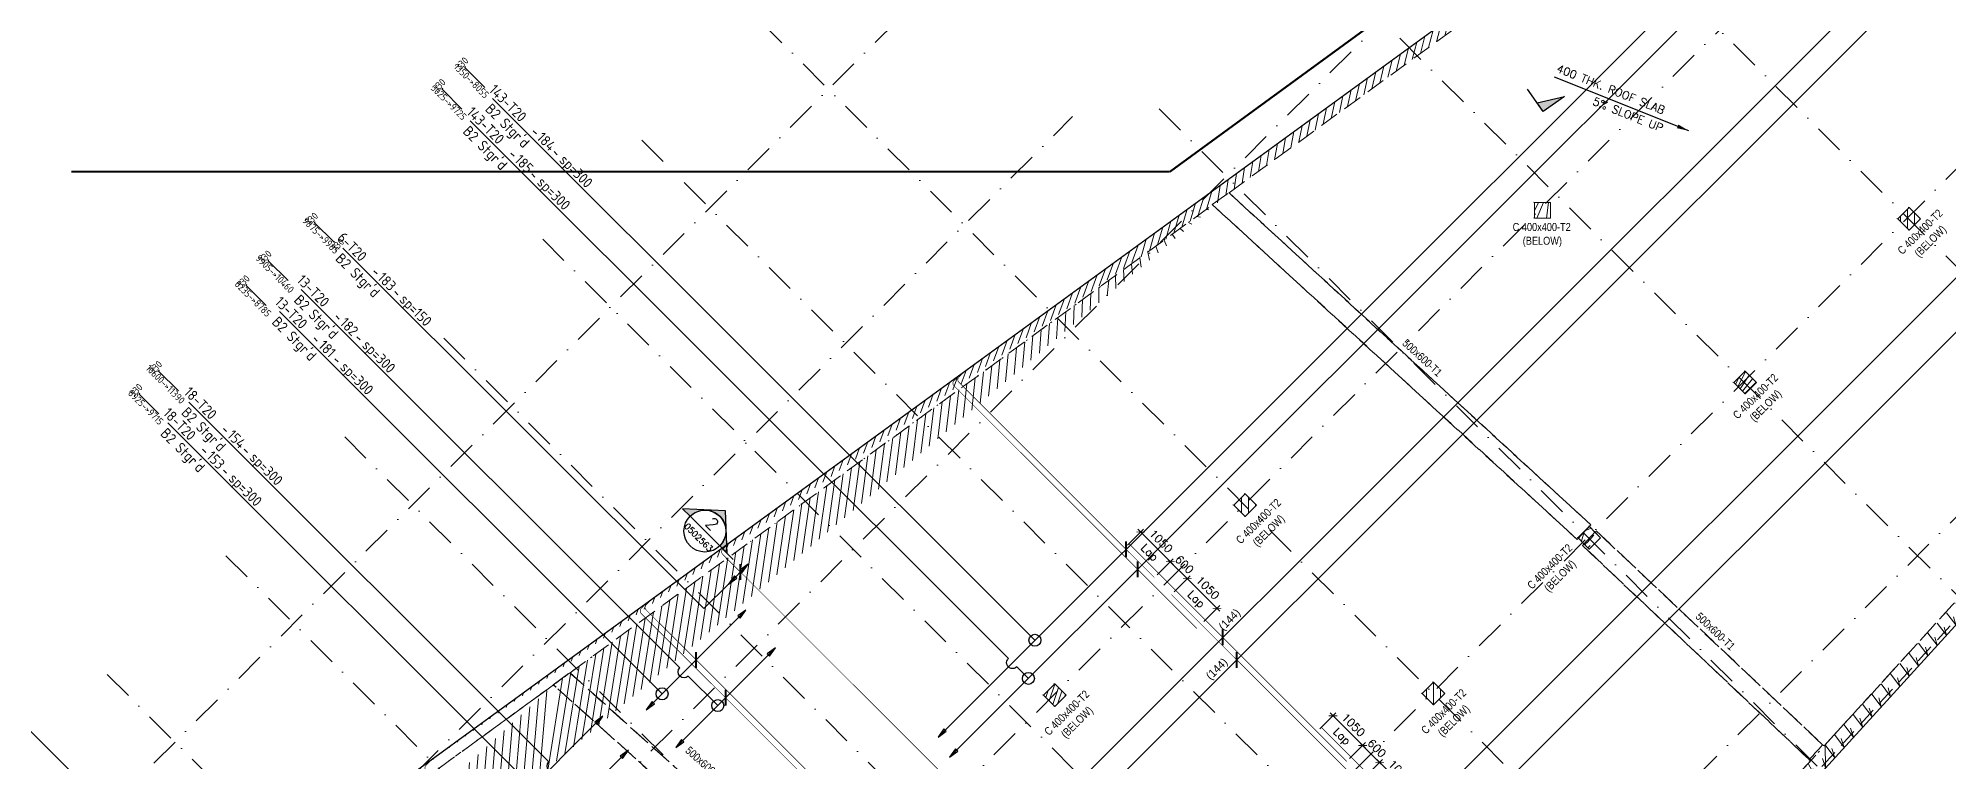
# Model space of a CAD drawing. Extents: x 660761725 to 1323371458, y 2734871439 to 5470067957.
# Drawn here: x 661442043 to 661489800, y 2735049067 to 2735067172 of the extents above; entities that cross this region are included whole.
import ezdxf
from ezdxf.enums import TextEntityAlignment as Align

# ---------------------------------------------------------------- set-up
doc = ezdxf.new("R2010")
doc.units = 0
for name, pattern in [('AXES', [1.95, 1.2, -0.25, 0.25, -0.25]), ('CENTER2', [28.575000000000003, 19.05, -3.175, 3.175, -3.175]), ('Hidden', [714.375, 476.25, -238.125]), ('sbp_axis_short', [10, 5, -2.5, 0, -2.5])]:
    doc.linetypes.add(name, pattern=pattern)
doc.layers.add('A-DETL', color=5, linetype='Continuous', lineweight=9, true_color=0x0000ff)
for name, color, linetype, lineweight in [('A-FLOR-PATT', 7, 'Continuous', 15), ('A-ROOF', 7, 'Continuous', 15), ('A-WALL', 7, 'Continuous', 15), ('S-ARROW', 8, 'Continuous', 13), ('S-BEAM', 7, 'Continuous', 15), ('S-BEAM-IDEN', 2, 'Continuous', 9), ('S-COLS-IDEN', 7, 'Continuous', 9), ('S-GRID', 7, 'Continuous', 9), ('S-MATCH LNE', 5, 'CENTER2', 40)]:
    doc.layers.add(name, color=color, linetype=linetype, lineweight=lineweight)
for name, color, linetype in [('S-AXIS', 20, 'AXES'), ('S-RBAR-T16', 201, 'Continuous'), ('S-RBAR-T20', 10, 'Continuous'), ('S-RDIMO', 8, 'Continuous'), ('S-RSYMB', 7, 'Continuous'), ('S-SCEL-INDT', 222, 'Continuous'), ('S-SIMPLETEXT', 7, 'Continuous'), ('S-TXT', 3, 'Continuous')]:
    doc.layers.add(name, color=color, linetype=linetype)
doc.styles.add('Arial Narrow_1', font='ARIALN.TTF', dxfattribs={"height": 199.9999999999998})
doc.styles.add('ARMACAD', font='isocp.shx')
doc.styles.add('ROMANS', font='romans.shx')
doc.styles.add('ROMANT', font='romant')
doc.dimstyles.new('S-DIMI-100', dxfattribs={"dimscale": 100, "dimtxt": 2, "dimasz": 1.5, "dimexe": 1, "dimexo": 1, "dimgap": 1, "dimtad": 1, "dimdec": 0, "dimzin": 12, "dimdsep": 46, "dimtxsty": 'ROMANS', "dimblk": 'ARCHTICK', "dimcen": 0.09, "dimdle": 1, "dimclrd": 8, "dimclre": 8, "dimclrt": 4, "dimadec": 0, "dimazin": 3, "dimtfac": 1, "dimtdec": 0, "dimtix": 1, "dimtmove": 1, "dimatfit": 3, "dimtolj": 1, "dimtzin": 0, "dimarcsym": 0})
doc.dimstyles.new('S-DIMI-20', dxfattribs={"dimscale": 20, "dimtxt": 2, "dimasz": 1.5, "dimexe": 1, "dimexo": 1, "dimgap": 1, "dimtad": 1, "dimdec": 0, "dimzin": 12, "dimdsep": 46, "dimtxsty": 'ROMANS', "dimblk": 'ARCHTICK', "dimcen": 0.09, "dimdle": 1, "dimclrd": 8, "dimclre": 8, "dimclrt": 4, "dimadec": 0, "dimazin": 3, "dimtfac": 1, "dimtdec": 0, "dimtix": 1, "dimtmove": 1, "dimatfit": 3, "dimtolj": 1, "dimtzin": 0, "dimarcsym": 0})
pattern_1 = [(74.99999999999999, (0, 0), (-153.3407249233896, 41.08752341002518), [])]

# ---------------------------------------------------------------- blocks, each defined once
blk = doc.blocks.new('I am… All Range.')
at = {"layer": 'S-GRID', "color": 8, "linetype": 'sbp_axis_short', "lineweight": 13, "ltscale": 150}
for p, q in [((662613679.1571203, 2734523360.248725), (662679782.7279356, 2734589463.81954)), ((662618010.1861551, 2734519029.21969), (662684113.7569702, 2734585132.790505)), ((662622712.44625, 2734514326.959595), (662688816.0170653, 2734580430.53041)), ((662627061.1529542, 2734509978.252891), (662693164.7237693, 2734576081.823706)), ((662656650.5753036, 2734569695.938403), (662679193.2130787, 2734547153.300627)), ((662652549.4973798, 2734565594.860479), (662675093.4908426, 2734543051.956323)), ((662607615.8569804, 2734529423.548865), (662643100.4238242, 2734564908.115708)), ((662638694.7375193, 2734563892.988339), (662667314.0845935, 2734535273.641264)), ((662611009.9695301, 2734526029.436315), (662646494.6183763, 2734561514.085161)), ((662648660.6112016, 2734561705.974301), (662671204.6017749, 2734539163.067255)), ((662635724.8890384, 2734560923.139858), (662664344.2237372, 2734532303.805159)), ((662633250.0153042, 2734558448.266124), (662661869.4970862, 2734529828.784341)), ((662630775.1415697, 2734555973.392389), (662659394.7554803, 2734527353.778479)), ((662628300.2678357, 2734553498.518655), (662656919.881746, 2734524878.904745)), ((662625330.4193549, 2734550528.670175), (662653950.0332651, 2734521909.056264)), ((662622360.5708737, 2734547558.821693), (662650980.3147497, 2734518939.077817))]:
    blk.add_line(p, q, dxfattribs=at)
blk = doc.blocks.new('*U1143')
at = {"layer": 'S-SCEL-INDT'}
h = blk.add_hatch(color=256, dxfattribs=at)
edge = h.paths.add_edge_path()
edge.add_line((7.000001906104444, 2.263283386128023e-05), (10.50000190576247, 3.394924715394154e-05))
edge.add_line((10.50000190576247, 3.394924715394154e-05), (-2.921335544670001e-05, 9.624999999075953))
edge.add_line((-2.921335544670001e-05, 9.624999999075953), (-10.49999809220753, -3.394923260202631e-05))
edge.add_line((-10.49999809220753, -3.394923260202631e-05), (-6.999998092549504, -2.263281203340739e-05))
edge.add_arc((1.90677747013979e-06, 1.091277068709939e-11), 6.999999999363562, 0.00018525217620890544, 180.0001852521762, ccw=False)
at = {"layer": 'S-SCEL-INDT', "color": 2, "linetype": 'Continuous'}
blk.add_line((-6.999999999228748, 4.272327350918204e-05), (6.999999999228748, -4.272327350918204e-05), dxfattribs=at)
at = {"layer": 'S-SCEL-INDT'}
blk.add_line((13.40845287412958, 4.901550710201263e-05), (7.000001906104444, 2.263283386128023e-05), dxfattribs=at)
blk.add_lwpolyline([(7.000001906104444, 2.263283386128023e-05), (10.50000190576247, 3.394924715394154e-05), (-2.921335544670001e-05, 9.624999999075953), (-10.49999809220753, -3.394923260202631e-05), (-6.999998092549504, -2.263281203340739e-05, -0.9999999999999999)], format="xyb", close=True, dxfattribs=at)
for centre, radius in [((0, 0), 6.999999999370188), ((0, -1.906788384076208e-06), 6.99999999936)]:
    blk.add_circle(centre, radius, dxfattribs=at)
at = {"layer": 'S-SCEL-INDT', "linetype": 'Continuous', "style": 'ROMANT', "flags": 8}
for rotation, p in [(359.9998251523294, (-9.533905540592968e-07, 3.499999999687137)), (0.0001748476705820678, (9.533905540592968e-07, 3.499943417606119))]:
    blk.add_attdef('01', text='', height=4, rotation=rotation, dxfattribs=at).set_placement(p, align=Align.MIDDLE_CENTER)
at = {"layer": 'S-SCEL-INDT', "color": 3, "linetype": 'Continuous', "style": 'ROMANS', "flags": 8}
for rotation, p in [(359.9998251523294, (0, -2.974065839854546)), (0.0001748476705820678, (0, -2.97412474701559))]:
    blk.add_attdef('-', text='', height=2, rotation=rotation, dxfattribs=at).set_placement(p, align=Align.MIDDLE_CENTER)
blk = doc.blocks.new('*U1141')
at = {"layer": 'S-SCEL-INDT'}
blk.add_line((-1.598034076772778e-05, -9.017526509425661), (-4.236298395894313e-05, 0), dxfattribs=at)
blk.add_lwpolyline([(-1.598034251388655e-05, -9.017526509426535), (-2.729673832266011e-05, -5.517526509764139), (8.74998401881464, -9.017498218424205), (-1.598034251388655e-05, -9.017526509426535)], dxfattribs=at)
blk.add_solid([(8.749984018815223, -9.017498218424496), (-1.598034076772778e-05, -9.017526509423043), (4.374978361036412, -7.267512364094754), (-2.729674239717861e-05, -5.517526509763265)], dxfattribs=at)
blk = doc.blocks.new('I am… Limitless.')
at = {"layer": 'S-SCEL-INDT', "xscale": 75.00000000000088, "yscale": 75.00000000000088, "zscale": 75.00000000000088, "rotation": 34.99983223508811}
blk.add_blockref('*U1141', (662370656.8808849, 2734562197.105695), dxfattribs=at)
at = {"layer": 'S-TXT', "color": 134}
ref = blk.add_blockref('*U1143', (662350091.9857374, 2734551144.012107), dxfattribs=dict(at, xscale=75.00000000000001, yscale=75.00000000000001, zscale=75.00000000000001, rotation=314.94913923917))
ref.add_attrib('-', '0502563', dxfattribs={"layer": 'S-SCEL-INDT', "color": 3, "linetype": 'Continuous', "height": 150, "rotation": 314.9493105481079, "style": 'ROMANS'}).set_placement((662349934.1190044, 2734550986.425398), align=Align.MIDDLE_CENTER)
ref.add_attrib('01', '2', dxfattribs={"layer": 'S-SCEL-INDT', "linetype": 'Continuous', "height": 300.0000000000001, "rotation": 314.9493105481079, "style": 'ROMANT'}).set_placement((662350277.7630103, 2734551329.459747), align=Align.MIDDLE_CENTER)
blk = doc.blocks.new('_ARCHTICK')
at = {"color": 0, "linetype": 'ByBlock', "const_width": 0.15}
blk.add_lwpolyline([(-0.5, -0.5), (0.5, 0.5)], dxfattribs=at)
blk = doc.blocks.new('*D236')
at = {"layer": 'S-RBAR-T16', "color": 8, "lineweight": -2, "transparency": 16777216}
for p, q in [((661470438.1493381, 2735053323.268482), (661470835.9479481, 2735053721.066824)), ((661471578.4098433, 2735052837.183024), (661470694.5265919, 2735053721.066872)), ((661471180.6115319, 2735052580.80629), (661471578.409891, 2735052978.604381))]:
    blk.add_line(p, q, dxfattribs=at)
at = {"layer": 'S-RBAR-T16', "color": 8, "lineweight": -2, "transparency": 16777216, "xscale": 150, "yscale": 150, "zscale": 150}
for p, rotation in [((661470765.2372462, 2735053650.35617), 134.9999806813077), ((661471507.6991891, 2735052907.893726), 314.9999806813076)]:
    blk.add_blockref('_ARCHTICK', p, dxfattribs=dict(at, rotation=rotation))
at = {"layer": 'S-RBAR-T16', "color": 4, "transparency": 16777216, "char_height": 200, "attachment_point": 5, "rotation": 314.9999806813077, "style": 'ROMANS'}
for s, insert in [('\\A1;1050', (661471277.8896214, 2735053420.546257)), ('\\A1;Lap', (661470971.4765795, 2735053114.133422))]:
    blk.add_mtext(s, dxfattribs=dict(at, insert=insert))
blk = doc.blocks.new('*D237')
at = {"layer": 'S-RBAR-T16', "color": 8, "lineweight": -2, "transparency": 16777216}
for p, q in [((661469271.4232267, 2735054489.994603), (661469669.2218105, 2735054887.792918)), ((661470411.68356, 2735054003.909265), (661469527.8004543, 2735054887.792966)), ((661470013.885269, 2735053747.53255), (661470411.6836077, 2735054145.330621))]:
    blk.add_line(p, q, dxfattribs=at)
at = {"layer": 'S-RBAR-T16', "color": 8, "lineweight": -2, "transparency": 16777216, "xscale": 150, "yscale": 150, "zscale": 150}
for p, rotation in [((661469598.5111085, 2735054817.082264), 134.9999806813077), ((661470340.9729058, 2735054074.619967), 314.9999806813076)]:
    blk.add_blockref('_ARCHTICK', p, dxfattribs=dict(at, rotation=rotation))
at = {"layer": 'S-RBAR-T16', "color": 4, "transparency": 16777216, "char_height": 200, "attachment_point": 5, "rotation": 314.9999806813077, "style": 'ROMANS'}
for s, insert in [('\\A1;1050', (661470111.1634108, 2735054587.272424)), ('\\A1;Lap', (661469804.750369, 2735054280.859589))]:
    blk.add_mtext(s, dxfattribs=dict(at, insert=insert))
blk = doc.blocks.new('*D238')
at = {"layer": 'S-RBAR-T16', "color": 8, "lineweight": -2, "transparency": 16777216}
for p, q in [((661470013.885269, 2735053747.53255), (661470411.6838795, 2735054145.330893)), ((661470340.9731776, 2735054074.620238), (661470234.9071962, 2735054180.686291)), ((661470765.2371029, 2735053650.356027), (661470340.9731776, 2735054074.620238)), ((661470438.1493381, 2735053323.268482), (661470835.9478048, 2735053721.066681)), ((661470765.2371029, 2735053650.356027), (661470871.3030843, 2735053544.289974))]:
    blk.add_line(p, q, dxfattribs=at)
at = {"layer": 'S-RBAR-T16', "color": 8, "lineweight": -2, "transparency": 16777216, "xscale": 150, "yscale": 150, "zscale": 150}
for p, rotation in [((661470340.9731776, 2735054074.620238), 314.9999806813076), ((661470765.2371029, 2735053650.356027), 134.9999806813077)]:
    blk.add_blockref('_ARCHTICK', p, dxfattribs=dict(at, rotation=rotation))
at = {"layer": 'S-RBAR-T16', "color": 4, "transparency": 16777216, "insert": (661470694.526544, 2735054003.909441), "char_height": 200, "attachment_point": 5, "rotation": 314.9999806813077, "style": 'ROMANS'}
blk.add_mtext('\\A1;600', dxfattribs=at)
blk = doc.blocks.new('*D239')
at = {"layer": 'S-RBAR-T16', "color": 8, "lineweight": -2, "transparency": 16777216}
for p, q in [((661475246.5370092, 2735048726.868197), (661475644.3356192, 2735049124.666539)), ((661476386.7975144, 2735048240.782739), (661475502.9142628, 2735049124.666587)), ((661475988.9992032, 2735047984.406005), (661476386.7975624, 2735048382.204095))]:
    blk.add_line(p, q, dxfattribs=at)
at = {"layer": 'S-RBAR-T16', "color": 8, "lineweight": -2, "transparency": 16777216, "xscale": 150, "yscale": 150, "zscale": 150}
for p, rotation in [((661475573.624917, 2735049053.955885), 134.9999806813077), ((661476316.0868602, 2735048311.493441), 314.9999806813076)]:
    blk.add_blockref('_ARCHTICK', p, dxfattribs=dict(at, rotation=rotation))
at = {"layer": 'S-RBAR-T16', "color": 4, "transparency": 16777216, "char_height": 200, "attachment_point": 5, "rotation": 314.9999806813077, "style": 'ROMANS'}
for s, insert in [('\\A1;1050', (661476086.2772924, 2735048824.145972)), ('\\A1;Lap', (661475779.8642505, 2735048517.733137))]:
    blk.add_mtext(s, dxfattribs=dict(at, insert=insert))
blk = doc.blocks.new('*D240')
at = {"layer": 'S-RBAR-T16', "color": 8, "lineweight": -2, "transparency": 16777216}
for p, q in [((661474079.8108978, 2735049893.594318), (661474477.6094816, 2735050291.392633)), ((661475220.0712314, 2735049407.508979), (661474336.1881254, 2735050291.392681)), ((661474822.2729404, 2735049151.132265), (661475220.071279, 2735049548.930335))]:
    blk.add_line(p, q, dxfattribs=at)
at = {"layer": 'S-RBAR-T16', "color": 8, "lineweight": -2, "transparency": 16777216, "xscale": 150, "yscale": 150, "zscale": 150}
for p, rotation in [((661474406.8987796, 2735050220.681979), 134.9999806813077), ((661475149.3605771, 2735049478.219681), 314.9999806813076)]:
    blk.add_blockref('_ARCHTICK', p, dxfattribs=dict(at, rotation=rotation))
at = {"layer": 'S-RBAR-T16', "color": 4, "transparency": 16777216, "char_height": 200, "attachment_point": 5, "rotation": 314.9999806813077, "style": 'ROMANS'}
for s, insert in [('\\A1;1050', (661474919.5510821, 2735049990.872139)), ('\\A1;Lap', (661474613.1380403, 2735049684.459304))]:
    blk.add_mtext(s, dxfattribs=dict(at, insert=insert))
blk = doc.blocks.new('*D241')
at = {"layer": 'S-RBAR-T16', "color": 8, "lineweight": -2, "transparency": 16777216}
for p, q in [((661474822.2729404, 2735049151.132265), (661475220.0715501, 2735049548.930606)), ((661475149.3608482, 2735049478.219952), (661475043.2948667, 2735049584.286005)), ((661475573.6247733, 2735049053.955741), (661475149.3608482, 2735049478.219952)), ((661475246.5370092, 2735048726.868197), (661475644.3354752, 2735049124.666395)), ((661475573.6247733, 2735049053.955741), (661475679.6907548, 2735048947.889688))]:
    blk.add_line(p, q, dxfattribs=at)
at = {"layer": 'S-RBAR-T16', "color": 8, "lineweight": -2, "transparency": 16777216, "xscale": 150, "yscale": 150, "zscale": 150}
for p, rotation in [((661475149.3608482, 2735049478.219952), 314.9999806813076), ((661475573.6247733, 2735049053.955741), 134.9999806813077)]:
    blk.add_blockref('_ARCHTICK', p, dxfattribs=dict(at, rotation=rotation))
at = {"layer": 'S-RBAR-T16', "color": 4, "transparency": 16777216, "insert": (661475502.9142145, 2735049407.509155), "char_height": 200, "attachment_point": 5, "rotation": 314.9999806813077, "style": 'ROMANS'}
blk.add_mtext('\\A1;600', dxfattribs=at)
blk = doc.blocks.new('CADF_02')
at = {"color": 0}
blk.add_lwpolyline([(0, 0), (2.5, -0.4166666679084301), (2.5, 0.4166666679084301)], close=True, dxfattribs=at)
blk = doc.blocks.new('cadf_10')
at = {"color": 1}
for p, q in [((-4.158496580606208, 1.201089783226742), (-5.644468778018359, 1.201089783226742)), ((4.158496580606207, 1.201089783226742), (5.644468778018359, 1.201089783226742))]:
    blk.add_line(p, q, dxfattribs=at)
at = {"style": 'ARMACAD'}
for tag, p in [('$COM1', (-10.93526643674234, 2.542619974829577)), ('$COM2', (-9.757982686735758, -5.302973364669228))]:
    blk.add_attdef(tag, text='', height=3.5, dxfattribs=at).set_placement(p, align=Align.BOTTOM_RIGHT)
at = {"color": 1, "style": 'ARMACAD'}
blk.add_attdef('$NUM', text='', height=3.5, dxfattribs=at).set_placement((0, 0), align=Align.CENTER)
blk = doc.blocks.new('*U486', base_point=(661443408.5364677, 2735055955.394646))
at = {"layer": 'S-RSYMB'}
blk.add_lwpolyline([(661443422.392951, 2735056214.955863), (661443410.3982624, 2735056202.961174, 0.4142135623730951), (661443410.3982624, 2735056193.971634), (661443908.5364677, 2735055695.833429)], format="xyb", dxfattribs=at)
at = {"layer": 'S-RSYMB', "style": 'ARMACAD'}
for tag, rotation, p in [('D0', 45.00000002086252, (661443335.0783268, 2735056290.275798)), ('D1', 314.9999999969859, (661443578.1500852, 2735055863.585252))]:
    blk.add_attdef(tag, text='', height=180, rotation=rotation, dxfattribs=at).set_placement(p, align=Align.MIDDLE_CENTER)
blk = doc.blocks.new('*U487', base_point=(661446856.7235568, 2735059403.581532))
at = {"layer": 'S-RSYMB'}
blk.add_lwpolyline([(661446868.5286193, 2735059661.727232), (661446858.3097169, 2735059651.50833, 0.4142135623730951), (661446858.3097169, 2735059643.849671), (661447356.7235568, 2735059145.435832)], format="xyb", dxfattribs=at)
at = {"layer": 'S-RSYMB', "style": 'ARMACAD'}
for tag, rotation, p in [('D0', 45.00000002086252, (661446782.1018883, 2735059737.935061)), ('D1', 314.9999999978613, (661447026.199357, 2735059313.325471))]:
    blk.add_attdef(tag, text='', height=180, rotation=rotation, dxfattribs=at).set_placement(p, align=Align.MIDDLE_CENTER)
blk = doc.blocks.new('cadf_04')
at = {"color": 8, "const_width": 0.5000000000000002}
blk.add_lwpolyline([(1.414213560521603, 1.414213564246893), (-1.414213556796312, -1.414213556796312)], dxfattribs=at)
blk = doc.blocks.new('*U514', base_point=(661447585.7292745, 2735060132.587207))
at = {"layer": 'S-RSYMB'}
blk.add_lwpolyline([(661447601.056839, 2735060393.163496), (661447587.7887276, 2735060379.895385, 0.4142135623730951), (661447587.7887276, 2735060369.951466), (661448085.7292745, 2735059872.010919)], format="xyb", dxfattribs=at)
at = {"layer": 'S-RSYMB', "style": 'ARMACAD'}
for tag, rotation, p in [('D0', 45.00000002086252, (661447513.1055034, 2735060467.84672)), ('D1', 314.9999999972205, (661447755.4417213, 2735060039.663912))]:
    blk.add_attdef(tag, text='', height=180, rotation=rotation, dxfattribs=at).set_placement(p, align=Align.MIDDLE_CENTER)
blk = doc.blocks.new('*U515', base_point=(661449973.6211759, 2735062520.478968))
at = {"layer": 'S-RSYMB'}
blk.add_lwpolyline([(661449986.48171, 2735062779.352962), (661449975.3491521, 2735062768.220404, 0.4142135623730951), (661449975.3491521, 2735062759.876997), (661450473.6211759, 2735062261.604973)], format="xyb", dxfattribs=at)
at = {"layer": 'S-RSYMB', "style": 'ARMACAD'}
for tag, rotation, p in [('D0', 45.00000002086252, (661449899.5981512, 2735062855.103963)), ('D1', 314.9999999986016, (661450143.1678841, 2735062429.423705))]:
    blk.add_attdef(tag, text='', height=180, rotation=rotation, dxfattribs=at).set_placement(p, align=Align.MIDDLE_CENTER)
blk = doc.blocks.new('*U516', base_point=(661450185.8229289, 2735062732.680709))
at = {"layer": 'S-RSYMB'}
blk.add_lwpolyline([(661449961.1639346, 2735062982.687222), (661449949.8494184, 2735062971.373019, 0.4142135623730951), (661449949.8493012, 2735062962.893359), (661450428.2989879, 2735062484.43045, 0.4142135623730951), (661450436.7786485, 2735062484.430333), (661450448.0931647, 2735062495.744536)], format="xyb", dxfattribs=at)
at = {"layer": 'S-RSYMB', "style": 'ARMACAD'}
for tag, rotation, p in [('D0', 44.99920830914002, (661449874.1905203, 2735063058.348524)), ('D1', 314.9992083348325, (661450107.7557411, 2735062642.345748)), ('D2', 44.99920830914002, (661450523.7520628, 2735062408.769032))]:
    blk.add_attdef(tag, text='', height=180, rotation=rotation, dxfattribs=at).set_placement(p, align=Align.MIDDLE_CENTER)
blk = doc.blocks.new('*U517', base_point=(661450890.6842773, 2735063437.542016))
at = {"layer": 'S-RSYMB'}
blk.add_lwpolyline([(661450907.4173366, 2735063699.08812), (661450892.9325765, 2735063684.60336, 0.4142135623730951), (661450892.9325765, 2735063673.747612), (661451390.6842773, 2735063175.995911)], format="xyb", dxfattribs=at)
at = {"layer": 'S-RSYMB', "style": 'ARMACAD'}
for tag, rotation, p in [('D0', 45.00000002086252, (661450818.8576767, 2735063773.16302)), ('D1', 314.999999994536, (661451060.4911472, 2735063343.554481))]:
    blk.add_attdef(tag, text='', height=180, rotation=rotation, dxfattribs=at).set_placement(p, align=Align.MIDDLE_CENTER)
blk = doc.blocks.new('*U518', base_point=(661481021.8674185, 2735093568.72339))
at = {"layer": 'S-RSYMB'}
blk.add_lwpolyline([(661481035.7030276, 2735093828.270203), (661481023.7264085, 2735093816.293584, 0.4142135623730951), (661481023.7264085, 2735093807.317586), (661481521.8674185, 2735093309.176576)], format="xyb", dxfattribs=at)
at = {"layer": 'S-RSYMB', "style": 'ARMACAD'}
for tag, rotation, p in [('D0', 45.00000002086252, (661480948.3974382, 2735093903.599174)), ('D1', 314.9999999964889, (661481191.4796337, 2735093476.929801))]:
    blk.add_attdef(tag, text='', height=180, rotation=rotation, dxfattribs=at).set_placement(p, align=Align.MIDDLE_CENTER)
blk = doc.blocks.new('I am… Atomic.')
at = {"layer": 'A-FLOR-PATT', "transparency": 33554600}
h = blk.add_hatch(dxfattribs=at)
h.set_pattern_fill('ANSI31', color=8, scale=50, angle=30, style=0)
h.set_pattern_definition(pattern_1)
edge = h.paths.add_edge_path()
edge.add_line((662389967.6433319, 2734579123.010657), (662390007.8012236, 2734579503.468677))
edge.add_line((662342114.705975, 2734544592.546931), (662390007.8012234, 2734579503.468677))
edge.add_line((662363195.8073889, 2734559608.047176), (662389967.7690635, 2734579123.040917))
edge.add_line((662362417.6524743, 2734559040.823584), (662363719.8899552, 2734559990.06879))
edge.add_line((662346720.4841449, 2734547598.623516), (662362783.6519626, 2734559307.613063))
edge.add_line((662345821.5310795, 2734546943.346041), (662347578.010761, 2734548223.703842))
edge.add_line((662342292.6126368, 2734544370.997322), (662346307.4227723, 2734547297.529027))
edge.add_line((662325865.2845687, 2734528370.671522), (662342114.6925843, 2734544592.5523))
edge.add_line((662340490.7204528, 2734542572.157625), (662342149.9785906, 2734544228.604904))
edge.add_line((662339422.0417168, 2734541505.28928), (662341320.3495216, 2734543400.381265))
edge.add_line((662336597.6306283, 2734538685.662872), (662340136.8031961, 2734542218.839921))
edge.add_line((662332705.8949801, 2734534800.520002), (662336243.7133716, 2734538332.345168))
edge.add_line((662332253.0745114, 2734534348.466631), (662332782.9359009, 2734534877.430412))
edge.add_line((662326312.3910785, 2734528417.846987), (662332351.9776915, 2734534447.202265))
edge.add_line((662325865.2845687, 2734528370.671522), (662326312.3910785, 2734528417.846987))
h = blk.add_hatch(dxfattribs=at)
h.set_pattern_fill('ANSI31', color=8, scale=50, angle=30, style=0)
h.set_pattern_definition(pattern_1)
edge = h.paths.add_edge_path()
edge.add_line((662389967.6433319, 2734579123.010657), (662390007.8012236, 2734579503.468677))
edge.add_line((662390178.8400514, 2734578972.951882), (662393574.2351673, 2734576558.543434))
edge.add_line((662390389.9110394, 2734578822.862847), (662389967.7690635, 2734579123.040917))
edge.add_line((662401600.1085552, 2734571260.373601), (662390007.8012234, 2734579503.468677))
edge.add_line((662401045.2346829, 2734570742.112331), (662400996.5411683, 2734571280.666277))
edge.add_line((662400996.5411683, 2734571280.666277), (662391834.41239, 2734577795.702194))
edge.add_line((662401631.7932035, 2734570909.939), (662401600.1085552, 2734571260.373601))
edge.add_line((662398386.0115408, 2734568087.393885), (662401045.2346829, 2734570742.112331))
edge.add_line((662378065.801715, 2734545768.423274), (662383150.2610395, 2734551353.010825))
edge.add_line((662383150.2610395, 2734551353.010825), (662388234.7203641, 2734556937.598375))
edge.add_line((662388234.7203641, 2734556937.598375), (662393319.1796887, 2734562522.185926))
edge.add_line((662393319.1796887, 2734562522.185926), (662398403.6390133, 2734568106.773477))
edge.add_line((662377177.0145457, 2734544792.211362), (662378389.7704264, 2734546124.258873))
edge.add_line((662345219.5168241, 2734509691.243385), (662350637.7770958, 2734515642.46591))
edge.add_line((662350637.7770958, 2734515642.46591), (662356056.0373675, 2734521593.688435))
edge.add_line((662356056.0373675, 2734521593.688435), (662361474.2976393, 2734527544.91096))
edge.add_line((662361474.2976393, 2734527544.91096), (662366892.5579109, 2734533496.133485))
edge.add_line((662366892.5579109, 2734533496.133485), (662372310.8181826, 2734539447.35601))
edge.add_line((662372310.8181826, 2734539447.35601), (662377729.0784543, 2734545398.578536))
edge.add_line((662345267.5598451, 2734509156.384884), (662400082.3408674, 2734569362.972085))
edge.add_line((662401418.6805061, 2734570690.601139), (662400941.3227103, 2734570214.051982))
edge.add_line((662400082.3408674, 2734569362.972085), (662401631.7932035, 2734570909.939))
h = blk.add_hatch(dxfattribs=at)
h.set_pattern_fill('ANSI31', color=8, scale=50, angle=30, style=0)
h.set_pattern_definition(pattern_1)
edge = h.paths.add_edge_path()
edge.add_line((662345468.2720397, 2734510142.524049), (662345661.1307589, 2734509588.669044))
edge.add_line((662345219.5168241, 2734509691.243385), (662350637.7770958, 2734515642.46591))
edge.add_line((662350637.7770958, 2734515642.46591), (662356056.0373675, 2734521593.688435))
edge.add_line((662356056.0373675, 2734521593.688435), (662361474.2976393, 2734527544.91096))
edge.add_line((662361474.2976393, 2734527544.91096), (662366892.5579109, 2734533496.133485))
edge.add_line((662366892.5579109, 2734533496.133485), (662372310.8181826, 2734539447.35601))
edge.add_line((662372310.8181826, 2734539447.35601), (662377729.0784543, 2734545398.578536))
edge.add_line((662345267.5598451, 2734509156.384884), (662400082.3408674, 2734569362.972085))
h = blk.add_hatch(dxfattribs=at)
h.set_pattern_fill('ANSI31', color=8, scale=50, angle=30, style=0)
h.set_pattern_definition(pattern_1)
h.paths.add_polyline_path([(662370826.2142216, 2734559369.155134), (662370825.8831962, 2734558969.219843), (662371225.4797841, 2734558969.211851), (662371225.8108094, 2734559369.147142)])
h = blk.add_hatch(dxfattribs=at)
h.set_pattern_fill('ANSI31', color=8, scale=50, angle=30, style=0)
h.set_pattern_definition(pattern_1)
h.paths.add_polyline_path([(662380192.7051047, 2734559237.537661), (662379909.9135776, 2734558954.746356), (662380192.2369643, 2734558671.943748), (662380475.0284916, 2734558954.735054)])
h = blk.add_hatch(dxfattribs=at)
h.set_pattern_fill('ANSI31', color=8, scale=50, angle=30, style=0)
h.set_pattern_definition(pattern_1)
h.paths.add_polyline_path([(662376092.5556102, 2734554579.207211), (662376375.3471375, 2734554861.998516), (662376093.0237507, 2734555144.801123), (662375810.2322234, 2734554862.009818)])
h = blk.add_hatch(dxfattribs=at)
h.set_pattern_fill('ANSI31', color=8, scale=50, angle=30, style=0)
h.set_pattern_definition(pattern_1)
h.paths.add_polyline_path([(662363593.6963315, 2734551507.392899), (662363876.4878588, 2734551790.184204), (662363594.164472, 2734552072.986812), (662363311.3729447, 2734551790.195507)])
h = blk.add_hatch(dxfattribs=at)
h.set_pattern_fill('ANSI31', color=8, scale=50, angle=30, style=0)
h.set_pattern_definition(pattern_1)
edge = h.paths.add_edge_path()
edge.add_line((662371926.8533133, 2734550966.182778), (662372065.7639297, 2734550827.036373))
edge.add_line((662372474.407901, 2734550978.925), (662372338.192333, 2734551115.137327))
edge.add_line((662372191.5936273, 2734550696.142808), (662372474.407901, 2734550978.925))
edge.add_line((662372063.3210325, 2734550824.412352), (662372191.5936273, 2734550696.142808))
edge.add_line((662372340.6352302, 2734551117.761348), (662372200.1315907, 2734551258.503481))
edge.add_line((662372191.2792495, 2734551262.050243), (662371908.4532987, 2734550979.27273))
edge.add_line((662371908.4532987, 2734550979.27273), (662371924.2957666, 2734550963.430622))
edge.add_line((662372195.093523, 2734551258.236056), (662372191.2792495, 2734551262.050243))
edge.add_line((662372196.6414944, 2734551259.901816), (662372200.1315907, 2734551258.503481))
h = blk.add_hatch(dxfattribs=at)
h.set_pattern_fill('ANSI31', color=8, scale=50, angle=30, style=0)
h.set_pattern_definition(pattern_1)
h.paths.add_polyline_path([(662358554.2694312, 2734547041.135511), (662358836.5993357, 2734546758.339421), (662359119.3843559, 2734547041.137244), (662358837.0544513, 2734547323.933334)])
h = blk.add_hatch(dxfattribs=at)
h.set_pattern_fill('ANSI31', color=8, scale=50, angle=30, style=0)
h.set_pattern_definition(pattern_1)
h.paths.add_polyline_path([(662368018.2940872, 2734547083.271142), (662368300.617474, 2734546800.468535), (662368583.4090011, 2734547083.25984), (662368301.0856143, 2734547366.062447)])
at = {"layer": 'S-BEAM', "lineweight": 5}
blk.add_hatch(color=8, dxfattribs=at).paths.add_polyline_path([(662371899.9704006, 2734550943.067712), (662371903.0676237, 2734550940.222703), (662372018.2211616, 2734551065.585221), (662372015.1426367, 2734551068.450587)])
at = {"layer": 'A-DETL', "color": 8, "linetype": 'Hidden', "lineweight": 9}
for p, q in [((662363195.8073889, 2734559608.047176), (662389967.7690635, 2734579123.040917)), ((662399013.4511831, 2734568320.204953), (662345232.817815, 2734509249.488402)), ((662362774.8606566, 2734559311.135371), (662363186.6305295, 2734559611.723959)), ((662363186.6305295, 2734559611.723959), (662363195.8073889, 2734559608.047176)), ((662372234.2539611, 2734551300.868278), (662363186.6305295, 2734559611.723959)), ((662363195.8073889, 2734559608.047176), (662372236.6545292, 2734551303.448162)), ((662346720.4841449, 2734547598.623516), (662362783.6519626, 2734559307.613063)), ((662362783.6519626, 2734559307.613063), (662362774.8606566, 2734559311.135371)), ((662362774.8606566, 2734559311.135371), (662371896.0618048, 2734550932.693568)), ((662371898.3623265, 2734550935.165932), (662362783.6519626, 2734559307.613063)), ((662370805.2642705, 2734559377.548901), (662370826.2142216, 2734559369.155134)), ((662370826.2142216, 2734559369.155134), (662370825.8831962, 2734558969.219843)), ((662371225.8108094, 2734559369.147142), (662370826.2142216, 2734559369.155134)), ((662371205.6680832, 2734559377.217488), (662371225.6871084, 2734559369.196704)), ((662371225.4797841, 2734558969.211851), (662371225.8108094, 2734559369.147142)), ((662380192.7051047, 2734559237.537661), (662379909.9135776, 2734558954.746356)), ((662380172.0984439, 2734559245.793886), (662380192.7051047, 2734559237.537661)), ((662380475.0284916, 2734558954.735054), (662380192.7051047, 2734559237.537661)), ((662370805.2562692, 2734558977.484188), (662370825.8831962, 2734558969.219843)), ((662370825.8831962, 2734558969.219843), (662371225.4797841, 2734558969.211851)), ((662371225.3560832, 2734558969.261413), (662371205.660082, 2734558977.152775)), ((662379888.9645349, 2734558963.139759), (662379909.9135776, 2734558954.746356)), ((662379909.9135776, 2734558954.746356), (662380192.2369643, 2734558671.943748)), ((662380172.0871284, 2734558680.016943), (662380192.1202525, 2734558671.99051)), ((662380192.2369643, 2734558671.943748), (662380475.0284916, 2734558954.735054)), ((662380474.9117798, 2734558954.781815), (662380455.2210374, 2734558962.67107)), ((662375789.2815652, 2734554870.403869), (662375810.2322234, 2734554862.009818)), ((662376093.0237507, 2734555144.801123), (662375810.2322234, 2734554862.009818)), ((662375810.2322234, 2734554862.009818), (662376092.5556102, 2734554579.207211)), ((662376072.4154742, 2734555153.057996), (662376093.0237507, 2734555144.801123)), ((662376092.5556102, 2734554579.207211), (662376375.3471375, 2734554861.998516)), ((662376375.3471375, 2734554861.998516), (662376093.0237507, 2734555144.801123)), ((662376375.2304256, 2734554862.045278), (662376355.5380677, 2734554869.93518)), ((662376072.4041587, 2734554587.281053), (662376092.4388983, 2734554579.253973)), ((662363594.164472, 2734552072.986812), (662363311.3729447, 2734551790.195507)), ((662363573.5539196, 2734552081.244596), (662363594.164472, 2734552072.986812)), ((662363876.4878588, 2734551790.184204), (662363594.164472, 2734552072.986812)), ((662363290.4200107, 2734551798.590469), (662363311.3729447, 2734551790.195507)), ((662363311.3729447, 2734551790.195507), (662363593.6963315, 2734551507.392899)), ((662363573.5426041, 2734551515.467653), (662363593.5796198, 2734551507.439661)), ((662363593.6963315, 2734551507.392899), (662363876.4878588, 2734551790.184204)), ((662363876.3711469, 2734551790.230966), (662363856.6765131, 2734551798.12178)), ((662371896.3878713, 2734550984.106842), (662371908.4532987, 2734550979.27273)), ((662372191.2792495, 2734551262.050243), (662371908.4532987, 2734550979.27273)), ((662371908.4532987, 2734550979.27273), (662371924.2957666, 2734550963.430622)), ((662371926.8533133, 2734550966.182778), (662372065.7639297, 2734550827.036373)), ((662372236.6545292, 2734551303.448162), (662372018.2032822, 2734551065.630939)), ((662372028.8346336, 2734550787.97891), (662372372.3963819, 2734551151.358075)), ((662372200.1315907, 2734551258.503481), (662372142.4836847, 2734551200.85562)), ((662372179.5217801, 2734551266.760969), (662372191.2792495, 2734551262.050243)), ((662372195.093523, 2734551258.236056), (662372191.2792495, 2734551262.050243)), ((662372191.5936273, 2734550696.142808), (662372474.407901, 2734550978.925)), ((662372196.6414944, 2734551259.901816), (662372200.1315907, 2734551258.503481)), ((662372340.6352302, 2734551117.761348), (662372200.1315907, 2734551258.503481)), ((662372234.2539611, 2734551300.868278), (662372236.6545292, 2734551303.448162)), ((662372474.407901, 2734550978.925), (662372338.192333, 2734551115.137327)), ((662372372.3963819, 2734551151.358075), (662372369.9076654, 2734551148.681896)), ((662378030.5586636, 2734545796.742826), (662372369.9076654, 2734551148.681896)), ((662372372.3963819, 2734551151.358075), (662378065.801715, 2734545768.423274)), ((662372474.407901, 2734550978.925), (662372462.6443737, 2734550983.638153)), ((662371898.3623265, 2734550935.165932), (662371896.0618048, 2734550932.693568)), ((662371896.1512362, 2734550932.790927), (662371898.316561, 2734550935.14822)), ((662371903.0206445, 2734550940.237216), (662371898.3623265, 2734550935.165932)), ((662372026.4536644, 2734550785.418594), (662372028.8346336, 2734550787.97891)), ((662372028.8286595, 2734550787.930572), (662372026.4536644, 2734550785.418594)), ((662372026.4536644, 2734550785.418594), (662377695.3699126, 2734545425.665033)), ((662377729.0784543, 2734545398.578536), (662372028.8346336, 2734550787.97891)), ((662372063.3210325, 2734550824.412352), (662372191.5936273, 2734550696.142808)), ((662372179.5104647, 2734550700.984025), (662372191.5936273, 2734550696.142808)), ((662342292.6126368, 2734544370.997322), (662346307.4227723, 2734547297.529027)), ((662346298.6471646, 2734547301.045045), (662346711.3342683, 2734547602.289488)), ((662346307.4227723, 2734547297.529027), (662346298.6471646, 2734547301.045045)), ((662346298.6471646, 2734547301.045045), (662346362.3486897, 2734547243.774604)), ((662346370.6628408, 2734547240.673503), (662346307.4227723, 2734547297.529027)), ((662352507.9977173, 2734541722.947176), (662346415.1631265, 2734547200.665845)), ((662346417.6818635, 2734547194.027674), (662352505.8175863, 2734541720.528887)), ((662346711.3342683, 2734547602.289488), (662346720.4841449, 2734547598.623516)), ((662352840.0569016, 2734542092.301302), (662346711.3342683, 2734547602.289488)), ((662346720.4841449, 2734547598.623516), (662352842.3298832, 2734542094.822585)), ((662358837.0544513, 2734547323.933334), (662358554.2694312, 2734547041.135511)), ((662358816.4420059, 2734547332.191877), (662358837.0544513, 2734547323.933334)), ((662359119.3843559, 2734547041.137244), (662358837.0544513, 2734547323.933334)), ((662368301.0856143, 2734547366.062447), (662368018.2940872, 2734547083.271142)), ((662368280.4742672, 2734547374.32055), (662368301.0856143, 2734547366.062447)), ((662368583.4090011, 2734547083.25984), (662368301.0856143, 2734547366.062447)), ((662358533.3146224, 2734547049.531225), (662358554.2694312, 2734547041.135511)), ((662358554.2694312, 2734547041.135511), (662358836.5993357, 2734546758.339421)), ((662358816.4437414, 2734546766.414923), (662358836.4826176, 2734546758.386186)), ((662358836.5993357, 2734546758.339421), (662359119.3843559, 2734547041.137244)), ((662359119.2676377, 2734547041.184009), (662359099.5711249, 2734547049.075576)), ((662367997.3403584, 2734547091.666423), (662368018.2940872, 2734547083.271142)), ((662368018.2940872, 2734547083.271142), (662368300.617474, 2734546800.468535)), ((662368280.4629518, 2734546808.543607), (662368300.5007621, 2734546800.515296)), ((662368300.617474, 2734546800.468535), (662368583.4090011, 2734547083.25984)), ((662368583.2922894, 2734547083.306602), (662368563.5968608, 2734547091.197734))]:
    blk.add_line(p, q, dxfattribs=at)
at = {"layer": 'A-DETL', "color": 8, "linetype": 'Hidden', "lineweight": 9, "flags": 128}
for points in [[(662378065.801715, 2734545768.423274), (662383150.2610395, 2734551353.010825), (662388234.7203641, 2734556937.598375), (662393319.1796887, 2734562522.185926), (662398403.6390133, 2734568106.773477)], [(662378030.5586636, 2734545796.742826), (662377982.6745564, 2734545743.731713), (662377934.790449, 2734545690.7206), (662377886.9063418, 2734545637.709486), (662377839.0222344, 2734545584.698373), (662377791.1381272, 2734545531.68726), (662377743.2540199, 2734545478.676146), (662377695.3699126, 2734545425.665033)], [(662378065.801715, 2734545768.423274), (662378054.0540313, 2734545777.863125), (662378042.3063474, 2734545787.302976), (662378030.5586636, 2734545796.742826)], [(662345219.5168241, 2734509691.243385), (662350637.7770958, 2734515642.46591), (662356056.0373675, 2734521593.688435), (662361474.2976393, 2734527544.91096), (662366892.5579109, 2734533496.133485), (662372310.8181826, 2734539447.35601), (662377729.0784543, 2734545398.578536)], [(662377695.3699126, 2734545425.665033), (662377706.6060932, 2734545416.6362), (662377717.8422737, 2734545407.607368), (662377729.0784543, 2734545398.578536)]]:
    blk.add_lwpolyline(points, dxfattribs=at)
at = {"layer": 'A-ROOF', "color": 8, "lineweight": 13}
for p, q in [((662389680.6962347, 2734579264.969228), (662342118.9841868, 2734544586.677794)), ((662345267.5598451, 2734509156.384884), (662400082.3408674, 2734569362.972085))]:
    blk.add_line(p, q, dxfattribs=at)
at = {"layer": 'A-WALL', "color": 8, "lineweight": 13}
blk.add_line((662342114.705975, 2734544592.546931), (662390007.8012234, 2734579503.468677), dxfattribs=at)
at = {"layer": 'S-BEAM', "color": 8, "lineweight": 13}
for p, q in [((662372015.1426367, 2734551068.450587), (662371899.9704006, 2734550943.067712)), ((662371903.0676237, 2734550940.222703), (662372018.2211616, 2734551065.585221)), ((662372018.2211616, 2734551065.585221), (662372015.1426367, 2734551068.450587)), ((662371903.0335582, 2734550940.186093), (662371899.9363295, 2734550943.031096)), ((662371903.0676237, 2734550940.222703), (662371899.9704006, 2734550943.067712))]:
    blk.add_line(p, q, dxfattribs=at)
at = {"layer": 'S-MATCH LNE', "ltscale": 50, "const_width": 50}
for points in [[(662361713.0110677, 2734560133.682059), (662392634.5624754, 2734582718.491432)], [(662334254.839787, 2734560133.682059), (662361713.0110677, 2734560133.682059)]]:
    blk.add_lwpolyline(points, dxfattribs=at)
at = {"layer": 'S-BEAM-IDEN', "color": 8, "attachment_point": 1, "style": 'Arial Narrow_1'}
for insert, char_height, width, rotation in [((662367641.6067947, 2734555967.258139), 199.9999999999998, 1539.239999999998, 317.4325986719592), ((662374974.9249395, 2734549129.078041), 199.9999999999999, 1539.239999999999, 316.6069394098365), ((662349718.625302, 2734545775.691525), 199.9999999999998, 1539.239999999998, 318.0457169572411)]:
    blk.add_mtext('500x600-T1', dxfattribs=dict(at, insert=insert, char_height=char_height, width=width, rotation=rotation))
at = {"layer": 'S-COLS-IDEN', "color": 8, "char_height": 199.9999999999998, "attachment_point": 1, "rotation": 44.99999999999995, "style": 'Arial Narrow_1'}
for s, insert, width in [('C 400x400-T2', (662379881.7362993, 2734558188.091318), 1819.830624999998), ('(BELOW)', (662380302.685805, 2734558122.610284), 1218.564999999999), ('C 400x400-T2', (662375766.4355506, 2734554072.79057), 1819.830624999998), ('(BELOW)', (662376187.3850563, 2734554007.309536), 1218.564999999999), ('C 400x400-T2', (662363343.8523184, 2734550947.511576), 1819.830624999998), ('(BELOW)', (662363764.801824, 2734550882.030542), 1218.564999999999), ('C 400x400-T2', (662370625.8973659, 2734549815.668537), 1819.830624999998), ('(BELOW)', (662371046.8468715, 2734549750.187503), 1218.564999999999), ('C 400x400-T2', (662358551.5272677, 2734546155.186525), 1819.830624999998), ('C 400x400-T2', (662367973.1445948, 2734546189.936835), 1819.830624999998), ('(BELOW)', (662358972.4767734, 2734546089.705491), 1218.564999999999), ('(BELOW)', (662368394.0941005, 2734546124.455801), 1218.564999999999)]:
    blk.add_mtext(s, dxfattribs=dict(at, insert=insert, width=width))
at = {"layer": 'S-COLS-IDEN', "color": 8, "char_height": 199.9999999999998, "attachment_point": 1, "style": 'Arial Narrow_1'}
for s, insert, width in [('C 400x400-T2', (662370283.371943, 2734558852.742014), 1819.830624999998), ('(BELOW)', (662370534.7261096, 2734558508.78368), 1218.564999999999)]:
    blk.add_mtext(s, dxfattribs=dict(at, insert=insert, width=width))
at = {"layer": 'S-TXT', "char_height": 200, "attachment_point": 1, "rotation": 338.1823885034527, "style": 'ROMANS'}
for s, insert in [('400 THK. ROOF SLAB', (662371435.8686528, 2734562825.874756)), ('5% SLOPE UP', (662372335.6909126, 2734562006.023348))]:
    blk.add_mtext(s, dxfattribs=dict(at, insert=insert))
at = {"layer": 'S-ARROW'}
blk.add_leader([(662374685.454355, 2734561159.197945), (662371327.2658646, 2734562503.575015)], dimstyle='S-DIMI-20', override={"dimasz": 15, "dimgap": 1, "dimtad": 0}, dxfattribs=at)

msp = doc.modelspace()

# ---------------------------------------------------------------- linework, layer by layer
at = {"layer": 'S-RBAR-T20', "const_width": 16}
for points in [[(661465095.6293609, 2735058762.40644), (661464931.934141, 2735058598.71122, 0.4142135623730951), (661464931.934141, 2735058476.028194), (661471003.7695984, 2735052404.192736)], [(661465218.267989, 2735058851.801948), (661465054.5727692, 2735058688.106728, 0.4142135623730951), (661465054.5727692, 2735058565.423701), (661469943.0604776, 2735053676.935992)], [(661459314.4771253, 2735054548.320655), (661459150.7796437, 2735054384.627697, 0.4142135623730951), (661459150.7779485, 2735054261.944671), (661466025.8948922, 2735047386.637734, 0.4142135623730951), (661466148.5779188, 2735047386.636039), (661466312.2754004, 2735047550.328997)], [(661457279.3477347, 2735053064.850368), (661457115.6525147, 2735052901.155148, 0.4142135623730951), (661457115.6525147, 2735052778.472121), (661464246.8387343, 2735045647.285901)], [(661457401.9863629, 2735053154.245875), (661457238.291143, 2735052990.550655, 0.4142135623730951), (661457238.291143, 2735052867.867629), (661463186.1296135, 2735046920.029158)], [(661474114.9926826, 2735049929.017642), (661481100.283671, 2735042943.857897, 0.4142135623730951), (661481222.9666976, 2735042943.85905), (661481386.6603796, 2735043107.555808)], [(661451899.7102401, 2735049143.447872), (661451736.0150203, 2735048979.752652, 0.4142135623730951), (661451736.0150203, 2735048857.069625), (661458429.5917414, 2735042163.492903)]]:
    msp.add_lwpolyline(points, format="xyb", dxfattribs=at)
for points in [[(661469306.6197006, 2735054525.514621), (661474751.4211484, 2735049080.562707)], [(661470367.3288225, 2735053252.771363), (661475812.1302677, 2735047807.819452)]]:
    msp.add_lwpolyline(points, dxfattribs=at)
at = {"layer": 'S-RDIMO'}
for p, q in [((661494773.4874277, 2735079923.084199), (661464536.2813474, 2735049685.878125)), ((661464824.3402886, 2735049185.785047), (661495061.5396057, 2735079422.984358)), ((661497085.1206592, 2735077611.387085), (661466847.4992229, 2735047374.601239)), ((661497435.514336, 2735077048.978904), (661467198.3098012, 2735046811.776142)), ((661468210.1084584, 2735039402.049208), (661505760.4051195, 2735076953.051402)), ((661506332.2648348, 2735076169.154179), (661468782.0280687, 2735038618.092093)), ((661466957.8784972, 2735052107.475132), (661453400.6697692, 2735065664.684655)), ((661458680.4664723, 2735052899.14415), (661449657.7980223, 2735061921.813129)), ((661457637.3664348, 2735050767.977413), (661448070.6646037, 2735060334.679803)), ((661454392.03464, 2735048439.078194), (661445283.5490028, 2735057547.564366)), ((661459789.6693225, 2735054008.333346), (661459296.879721, 2735053515.557362)), ((661459734.7283213, 2735052865.339323), (661457240.8194478, 2735050371.430449)), ((661457978.1843095, 2735049422.031451), (661460472.0931839, 2735051915.940325)), ((661456159.6144804, 2735050206.65814), (661452605.410447, 2735046652.454107)), ((661453244.0960741, 2735045801.734346), (661456798.3001072, 2735049355.938378))]:
    msp.add_line(p, q, dxfattribs=at)
for points in [[(661466794.4228264, 2735051155.869236), (661466506.4136688, 2735051443.878411, -1), (661466294.2816405, 2735051656.010452), (661452843.1389812, 2735065107.1539)], [(661459029.4486781, 2735050473.295904), (661458292.1328293, 2735051210.611796, -1), (661458080.0008012, 2735051422.743836), (661448619.3650122, 2735060883.380179)], [(661455658.5850854, 2735048216.223422), (661455019.9484597, 2735048854.860085, -1), (661454807.8164316, 2735049066.992126), (661445805.396877, 2735058069.412209)], [(661454614.9736078, 2735037060.447241), (661448679.702363, 2735042995.718834, -1), (661448467.5703349, 2735043207.850874), (661447955.9818921, 2735043719.439347, -1), (661447743.849864, 2735043931.571388), (661439705.7030163, 2735051969.718706)]]:
    msp.add_lwpolyline(points, format="xyb", dxfattribs=at)
msp.add_lwpolyline([(661459296.8797209, 2735053515.557362), (661458680.4664724, 2735052899.14415)], dxfattribs=at)
for centre in [(661466957.878497, 2735052107.475132), (661466794.4228264, 2735051155.869236), (661457637.366429, 2735050767.977419), (661459029.4486724, 2735050473.29591)]:
    msp.add_circle(centre, 150.000000263009, dxfattribs=at)

# ---------------------------------------------------------------- block references
at = {"layer": 'S-AXIS'}
for name, p in [('I am… All Range.', (-1178594.647812605, 503695.4297404289)), ('I am… Atomic.', (-891384.0282816887, 503695.4297404289)), ('I am… Limitless.', (-891384.0282816887, 503695.4297404289))]:
    msp.add_blockref(name, p, dxfattribs=at)
at = {"layer": 'S-RDIMO'}
for name, p, xscale, yscale, zscale, rotation in [('cadf_04', (661469235.1998463, 2735054384.796622), 100, 100, 100, 224.9999999890982), ('cadf_04', (661459597.0090178, 2735053815.678365), 100, 100, 100, 224.9992083811872), ('CADF_02', (661459789.6693225, 2735054008.333346), 100.0000000000001, 100.0000000000001, 100.0000000000001, 224.999208346779), ('cadf_04', (661469523.2587883, 2735053884.703545), 100, 100, 100, 44.99999999585452), ('CADF_02', (661459296.8797216, 2735053515.557363), 100.0000000000001, 100.0000000000001, 100.0000000000001, 44.99920834677903), ('CADF_02', (661459734.728322, 2735052865.339324), 100, 100, 100, 225.000000010955), ('cadf_04', (661471652.5895967, 2735052179.479896), 100.0000000000014, 100, 100, 224.9999999935266), ('CADF_02', (661460472.0931836, 2735051915.940324), 100, 100, 100, 224.9999999849369), ('cadf_04', (661458487.7738851, 2735051618.384886), 100, 100, 100, 225.0000000027387), ('cadf_04', (661472003.6103694, 2735051616.404241), 100.0000000000014, 100, 100, 224.9999999935266), ('CADF_02', (661457240.819448, 2735050371.430449), 100, 100, 100, 45.00000000958561), ('cadf_04', (661459225.138747, 2735050668.985888), 100, 100, 100, 44.99999998082878), ('CADF_02', (661456159.614481, 2735050206.658141), 100, 100, 100, 224.9999999971175), ('CADF_02', (661457978.1843097, 2735049422.031452), 100, 100, 100, 44.99999998493693), ('CADF_02', (661464536.2813474, 2735049685.878125), 100, 100, 100, 44.99999999423989), ('CADF_02', (661456798.3001078, 2735049355.938379), 100, 100, 100, 224.9999999932739), ('CADF_02', (661464824.3402894, 2735049185.785048), 100, 100, 100, 44.99999999469169)]:
    msp.add_blockref(name, p, dxfattribs=dict(at, xscale=xscale, yscale=yscale, zscale=zscale, rotation=rotation))
at = {"layer": 'S-RSYMB'}
for name, p, values in [('*U517', (661452703.1123875, 2735066198.943284, 1e-08), {'D0': '330', 'D1': '1350->8055'}), ('*U518', (661452135.9878508, 2735065658.790995, 1e-08), {'D0': '330', 'D1': '3025->9725'}), ('*U516', (661449185.9724116, 2735062323.567581, -1e-08), {'D0': '330', 'D1': '9875->9985', 'D2': '330'}), ('*U515', (661447788.3497906, 2735061366.024029, 1e-08), {'D0': '330', 'D1': '9905->10460'}), ('*U514', (661447240.0362388, 2735060747.347379, 1e-08), {'D0': '330', 'D1': '8235->8785'}), ('*U487', (661445051.8556496, 2735058603.274598, 1e-08), {'D0': '330', 'D1': '10600->11390'}), ('*U486', (661444560.9916501, 2735058029.670274, 1e-08), {'D0': '330', 'D1': '8925->9715'})]:
    msp.add_blockref(name, p, dxfattribs=at).add_auto_attribs(values)
at = {"layer": 'S-SIMPLETEXT'}
ref = msp.add_blockref('cadf_10', (661454653.32323, 2735064491.580636), dxfattribs=dict(at, xscale=74.99999998083516, yscale=75, zscale=75, rotation=314.9999983257133))
ref.add_attrib('$NUM', '184', dxfattribs={"color": 1, "height": 262.5, "rotation": 315, "style": 'ARMACAD', "flags": 2}).set_placement((661454653.32323, 2735064491.580636), align=Align.CENTER)
ref.add_attrib('$COM1', '143-T20         sp=300', dxfattribs={"height": 262.5, "rotation": 315, "style": 'ARMACAD', "flags": 2}).set_placement((661455742.6872247, 2735063402.216578), align=Align.RIGHT)
ref = msp.add_blockref('cadf_10', (661454095.7924421, 2735063934.049881), dxfattribs=dict(at, xscale=74.99999998083516, yscale=75, zscale=75, rotation=314.9999983257133))
ref.add_attrib('$NUM', '185', dxfattribs={"color": 1, "height": 262.5, "rotation": 315, "style": 'ARMACAD', "flags": 2}).set_placement((661454095.7924421, 2735063934.049881), align=Align.CENTER)
ref.add_attrib('$COM1', '143-T20         sp=300', dxfattribs={"height": 262.5, "rotation": 315, "style": 'ARMACAD', "flags": 2}).set_placement((661455185.1564368, 2735062844.685822), align=Align.RIGHT)
ref = msp.add_blockref('cadf_10', (661450669.1513011, 2735060990.009306), dxfattribs=dict(at, xscale=74.99999998083516, yscale=75, zscale=75, rotation=314.9999983257133))
ref.add_attrib('$NUM', '183', dxfattribs={"color": 1, "height": 262.5, "rotation": 315, "style": 'ARMACAD', "flags": 2}).set_placement((661450669.1513011, 2735060990.009306), align=Align.CENTER)
ref.add_attrib('$COM1', '6-T20         sp=150', dxfattribs={"height": 262.5, "rotation": 315, "style": 'ARMACAD', "flags": 2}).set_placement((661451721.3921909, 2735059937.768354), align=Align.RIGHT)
ref = msp.add_blockref('cadf_10', (661449723.5260535, 2735059858.768589), dxfattribs=dict(at, xscale=74.99999998083516, yscale=75, zscale=75, rotation=314.9999983257133))
ref.add_attrib('$NUM', '182', dxfattribs={"color": 1, "height": 262.5, "rotation": 315, "style": 'ARMACAD', "flags": 2}).set_placement((661449723.5260535, 2735059858.768589), align=Align.CENTER)
ref.add_attrib('$COM1', '13-T20         sp=300', dxfattribs={"height": 262.5, "rotation": 315, "style": 'ARMACAD', "flags": 2}).set_placement((661450812.8900483, 2735058769.404531), align=Align.RIGHT)
ref = msp.add_blockref('cadf_10', (661449174.8256451, 2735059310.068213), dxfattribs=dict(at, xscale=74.99999998083516, yscale=75, zscale=75, rotation=314.9999983257133))
ref.add_attrib('$NUM', '181', dxfattribs={"color": 1, "height": 262.5, "rotation": 315, "style": 'ARMACAD', "flags": 2}).set_placement((661449174.8256451, 2735059310.068213), align=Align.CENTER)
ref.add_attrib('$COM1', '13-T20         sp=300', dxfattribs={"height": 262.5, "rotation": 315, "style": 'ARMACAD', "flags": 2}).set_placement((661450264.1896399, 2735058220.704154), align=Align.RIGHT)
ref = msp.add_blockref('cadf_10', (661446909.5579183, 2735057044.800618), dxfattribs=dict(at, xscale=74.99999998083517, yscale=75, zscale=75, rotation=314.9999983257133))
ref.add_attrib('$NUM', '154', dxfattribs={"color": 1, "height": 262.5, "rotation": 315, "style": 'ARMACAD', "flags": 2}).set_placement((661446909.5579183, 2735057044.800618), align=Align.CENTER)
ref.add_attrib('$COM1', '18-T20         sp=300', dxfattribs={"height": 262.5, "rotation": 315, "style": 'ARMACAD', "flags": 2}).set_placement((661447998.921913, 2735055955.436559), align=Align.RIGHT)
ref = msp.add_blockref('cadf_10', (661446387.710044, 2735056522.952775), dxfattribs=dict(at, xscale=74.99999998083517, yscale=75, zscale=75, rotation=314.9999983257133))
ref.add_attrib('$NUM', '153', dxfattribs={"color": 1, "height": 262.5, "rotation": 315, "style": 'ARMACAD', "flags": 2}).set_placement((661446387.710044, 2735056522.952775), align=Align.CENTER)
ref.add_attrib('$COM1', '18-T20         sp=300', dxfattribs={"height": 262.5, "rotation": 315, "style": 'ARMACAD', "flags": 2}).set_placement((661447477.0740387, 2735055433.588717), align=Align.RIGHT)

# ---------------------------------------------------------------- texts
at = {"layer": 'S-RDIMO'}
for rotation, p in [(44.99920833022858, (661471668.4106088, 2735052336.516786)), (44.99999832053071, (661471349.1863235, 2735051104.073773))]:
    msp.add_text('(144)', height=200, rotation=rotation, dxfattribs=at).set_placement(p)
at = {"layer": 'S-SIMPLETEXT', "style": 'ARMACAD'}
for p in [(661454168.7093124, 2735064403.617018), (661453611.1785249, 2735063846.086262), (661450425.8375661, 2735060660.745491), (661449387.4045556, 2735059622.312541), (661448838.7041471, 2735059073.612165), (661446573.4364198, 2735056808.344571), (661446051.5885464, 2735056286.496727)]:
    msp.add_text("B2 Stgr'd", height=262.5, rotation=315, dxfattribs=at).set_placement(p, align=Align.RIGHT)

# ---------------------------------------------------------------- dimensions: what is measured, and where the dimension line sits
at = {"layer": 'S-RBAR-T16'}
for base, p1, p2, picture, middle in [((661469598.5111085, 2735054817.082264), (661469943.1745672, 2735053676.821897), (661469200.7125249, 2735054419.283949), '*D237', (661469969.7420069, 2735054445.851116)), ((661470765.2372462, 2735053650.35617), (661471109.9008299, 2735052510.095636), (661470367.4386363, 2735053252.557829), '*D236', (661471136.4682175, 2735053279.124949)), ((661474406.8987796, 2735050220.681979), (661474751.5622383, 2735049080.421611), (661474009.100196, 2735049822.883664), '*D240', (661474778.1296782, 2735049849.45083)), ((661475573.624917, 2735049053.955885), (661475918.288501, 2735047913.695351), (661475175.8263074, 2735048656.157544), '*D239', (661475944.8558885, 2735048682.724663))]:
    dim = msp.add_linear_dim(base=base, p1=p1, p2=p2, angle=314.9999806813076, text='<>\\XLap', dimstyle='S-DIMI-100', dxfattribs=at)
    dim.commit()
    dim.dimension.update_dxf_attribs({"geometry": picture, "text_midpoint": middle})
for base, p1, p2, picture, middle in [((661470340.9731776, 2735054074.620238), (661470367.4386363, 2735053252.557829), (661469943.1745672, 2735053676.821897), '*D238', (661470694.526544, 2735054003.909441)), ((661475149.3608482, 2735049478.219952), (661475175.8263074, 2735048656.157544), (661474751.5622383, 2735049080.421611), '*D241', (661475502.9142145, 2735049407.509155))]:
    dim = msp.add_linear_dim(base=base, p1=p1, p2=p2, angle=314.9999806813076, dimstyle='S-DIMI-100', dxfattribs=at)
    dim.commit()
    dim.dimension.update_dxf_attribs({"geometry": picture, "text_midpoint": middle})

doc.saveas('drawing.dxf')
